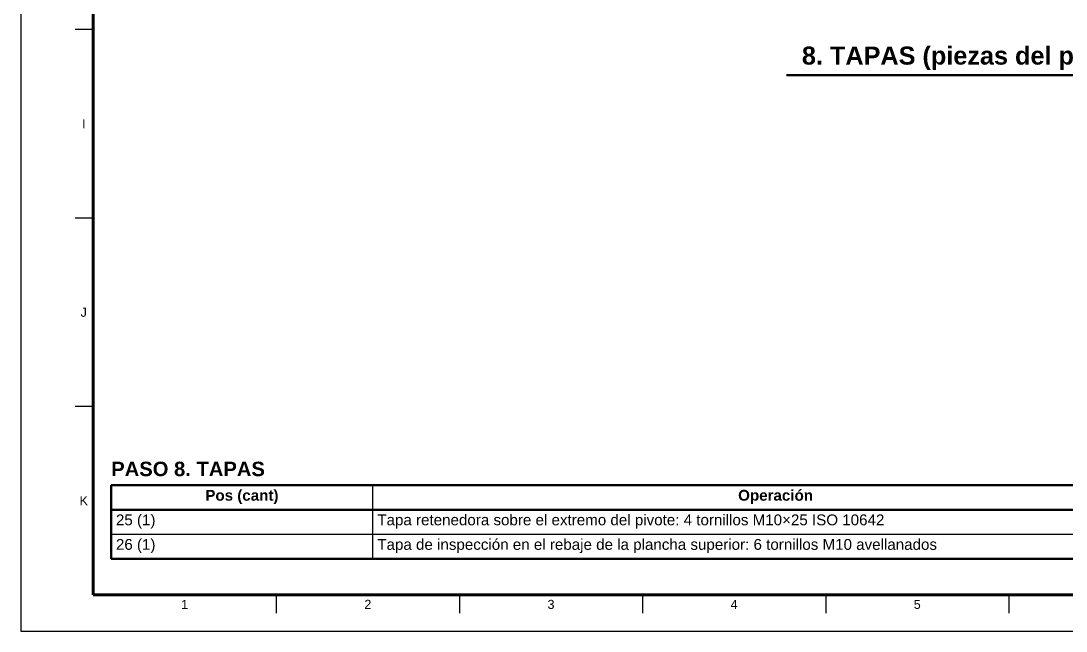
# Model space of a CAD drawing. Header units: millimetres. Extents: x 0 to 841, y 0 to 594.
# Drawn here: x 0 to 289.3, y 0 to 168.9 of the extents above; entities that cross this region are included whole.
import ezdxf
from ezdxf.enums import TextEntityAlignment as Align

# ---------------------------------------------------------------- set-up
doc = ezdxf.new("R2010")
doc.units = ezdxf.units.MM
for name, color, linetype, lineweight in [('FINA', 7, 'CONTINUOUS', 25), ('MARCO', 7, 'CONTINUOUS', 70), ('TXT', 7, 'CONTINUOUS', 25), ('VIS', 7, 'CONTINUOUS', 50)]:
    doc.layers.add(name, color=color, linetype=linetype, lineweight=lineweight)
doc.styles.add('STD', font='LiberationSans-Regular.ttf')
doc.styles.add('STDB', font='LiberationSans-Bold.ttf')

msp = doc.modelspace()

# ---------------------------------------------------------------- linework, layer by layer
at = {"layer": 'FINA'}
for p, q in [((20, 166.55), (15, 166.55)), ((20, 114.36), (15, 114.36)), ((20, 62.18), (15, 62.18)), ((97.35, 40.4), (97.35, 20)), ((25, 33.6), (646, 33.6)), ((25, 26.8), (646, 26.8)), ((70.69, 10), (70.69, 5)), ((121.38, 10), (121.38, 5)), ((172.06, 10), (172.06, 5)), ((222.75, 10), (222.75, 5)), ((273.44, 10), (273.44, 5))]:
    msp.add_line(p, q, dxfattribs=at)
msp.add_lwpolyline([(0, 0), (841, 0), (841, 594), (0, 594)], close=True, dxfattribs=at)
at = {"layer": 'MARCO'}
msp.add_lwpolyline([(20, 10), (831, 10), (831, 584), (20, 584)], close=True, dxfattribs=at)
at = {"layer": 'VIS'}
for p, q in [((211.87, 153.94), (459.13, 153.94)), ((25, 40.4), (25, 20)), ((25, 20), (646, 20))]:
    msp.add_line(p, q, dxfattribs=at)
msp.add_lwpolyline([(25, 33.6), (646, 33.6), (646, 40.4), (25, 40.4)], close=True, dxfattribs=at)

# ---------------------------------------------------------------- texts
at = {"layer": 'TXT', "style": 'STDB'}
msp.add_text('8. TAPAS (piezas del paso en trazo grueso; lo ya montado en trazo fino)', height=5, dxfattribs=at).set_placement((335.5, 155.34), align=Align.BOTTOM_CENTER)
at = {"layer": 'TXT'}
for s, height, style, p in [('I', 2.5, 'STD', (17.4, 140.45)), ('J', 2.5, 'STD', (17.4, 88.27)), ('Pos (cant)', 3, 'STDB', (61.17, 37.6)), ('Operación', 3, 'STDB', (208.89, 37.6)), ('K', 2.5, 'STD', (17.4, 36.09)), ('2', 2.5, 'STD', (96.03, 7.4)), ('3', 2.5, 'STD', (146.72, 7.4)), ('1', 2.5, 'STD', (45.34, 7.4)), ('4', 2.5, 'STD', (197.41, 7.4)), ('5', 2.5, 'STD', (248.09, 7.4))]:
    msp.add_text(s, height=height, dxfattribs=dict(at, style=style)).set_placement(p, align=Align.MIDDLE_CENTER)
at = {"layer": 'TXT', "style": 'STDB'}
msp.add_text('PASO 8. TAPAS', height=4, dxfattribs=at).set_placement((25, 46.9), align=Align.TOP_LEFT)
at = {"layer": 'TXT', "style": 'STD'}
for s, p in [('25 (1)', (26.3, 30.8)), ('Tapa retenedora sobre el extremo del pivote: 4 tornillos M10×25 ISO 10642', (98.65, 30.8)), ('26 (1)', (26.3, 24)), ('Tapa de inspección en el rebaje de la plancha superior: 6 tornillos M10 avellanados', (98.65, 24))]:
    msp.add_text(s, height=3, dxfattribs=at).set_placement(p, align=Align.MIDDLE_LEFT)

doc.saveas('drawing.dxf')
